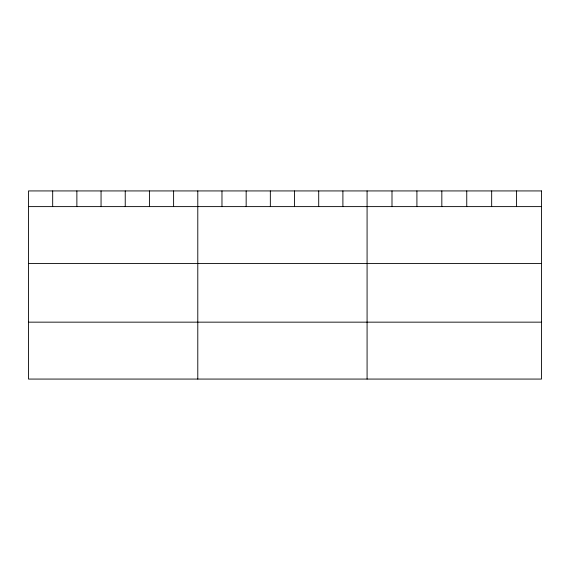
<?xml version="1.0" encoding="UTF-8"?>
<svg xmlns="http://www.w3.org/2000/svg" width="570" height="570" viewBox="0 0 570 570"><rect width="100%" height="100%" fill="white"/><g stroke="black" fill="none" stroke-linecap="round" stroke-linejoin="round"><path stroke-width="0.85" d="M28.5 206.611L541.5 206.611M28.5 263.525L541.5 263.525M28.5 322.157L541.5 322.157M516.584 190.929L516.584 206.611M491.668 190.929L491.668 206.611M466.752 190.929L466.752 206.611M441.828 190.929L441.828 206.611M416.912 190.929L416.912 206.611M391.996 190.929L391.996 206.611M367.08 190.929L367.08 379.071M342.898 190.929L342.898 206.611M318.708 190.929L318.708 206.611M294.526 190.929L294.526 206.611M270.344 190.929L270.344 206.611M246.162 190.929L246.162 206.611M221.972 190.929L221.972 206.611M197.79 190.929L197.79 379.071M173.608 190.929L173.608 206.611M149.418 190.929L149.418 206.611M125.236 190.929L125.236 206.611M101.054 190.929L101.054 206.611M76.872 190.929L76.872 206.611M52.682 190.929L52.682 206.611M541.5 190.929L28.5 190.929L28.5 379.071L541.5 379.071L541.5 190.929"/></g></svg>
